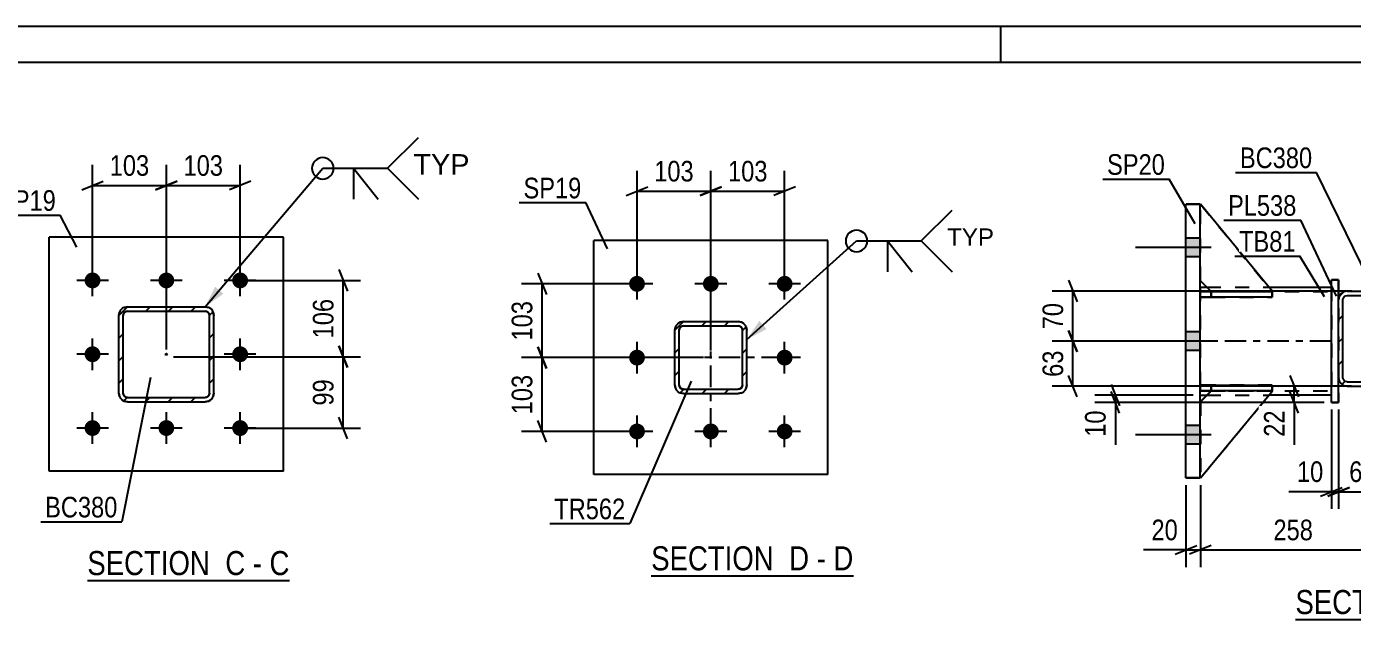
# Model space of a CAD drawing. Header units: millimetres. Extents: x 0 to 594, y 0 to 420.
# Drawn here: x 248.7 to 432.8, y 337.7 to 420 of the extents above; entities that cross this region are included whole.
import ezdxf

# ---------------------------------------------------------------- set-up
doc = ezdxf.new("R2010")
doc.units = ezdxf.units.MM
doc.linetypes.add('DXK_LINE_DOT2', pattern=[3.9198, 1.9599, -1.9599])
doc.linetypes.add('DXK_LINE_DOT3', pattern=[5.9187, 2.979, -0.9799, 0.9799, -0.9799])
doc.styles.add('Arial', font='ARIAL.TTF', dxfattribs={"height": 0.2})
doc.styles.add('Arial Narrow', font='ARIALN.TTF', dxfattribs={"height": 0.2})

# ---------------------------------------------------------------- blocks, each defined once
blk = doc.blocks.new('Unknown-570345816-1135')
at = {"color": 5, "linetype": 'Continuous'}
for p, q in [((594, 420), (0, 420)), ((384, 415), (384, 420)), ((589, 415), (5, 415))]:
    blk.add_line(p, q, dxfattribs=at)
blk = doc.blocks.new('Unknown-570345816-13 - 5513')
at = {"color": 6, "linetype": 'Continuous'}
blk.add_line((257.15, 343.07), (285.22, 343.07), dxfattribs=at)
at = {"color": 0, "linetype": 'Continuous'}
for points in [[(275.26, 343.82), (275.26, 347.32), (257.15, 347.32), (257.15, 343.82)], [(279.07, 343.82), (279.07, 347.32), (276.31, 347.32), (276.31, 343.82)], [(281.4, 343.82), (281.4, 347.32), (280.12, 347.32), (280.12, 343.82)], [(285.22, 343.82), (285.22, 347.32), (282.45, 347.32), (282.45, 343.82)]]:
    blk.add_wipeout(points, dxfattribs=at)
at = {"color": 7, "linetype": 'Continuous', "style": 'Arial Narrow'}
for s, p in [('SECTION ', (257.15, 343.82)), ('C', (276.31, 343.82)), ('C', (282.45, 343.82)), ('-', (280.12, 343.82))]:
    blk.add_text(s, height=3.34, dxfattribs=at).set_placement(p)
blk = doc.blocks.new('Unknown-570345816-14 - 3720')
at = {"color": 6, "linetype": 'Continuous'}
blk.add_line((335.45, 343.73), (363.52, 343.73), dxfattribs=at)
at = {"color": 0, "linetype": 'Continuous'}
for points in [[(353.56, 344.48), (353.56, 347.98), (335.45, 347.98), (335.45, 344.48)], [(357.38, 344.48), (357.38, 347.98), (354.61, 347.98), (354.61, 344.48)], [(359.7, 344.48), (359.7, 347.98), (358.43, 347.98), (358.43, 344.48)], [(363.52, 344.48), (363.52, 347.98), (360.75, 347.98), (360.75, 344.48)]]:
    blk.add_wipeout(points, dxfattribs=at)
at = {"color": 7, "linetype": 'Continuous', "style": 'Arial Narrow'}
for s, p in [('SECTION ', (335.45, 344.48)), ('D', (354.61, 344.48)), ('D', (360.75, 344.48)), ('-', (358.43, 344.48))]:
    blk.add_text(s, height=3.34, dxfattribs=at).set_placement(p)
blk = doc.blocks.new('Unknown-570345816-15 - 3407')
at = {"color": 6, "linetype": 'Continuous'}
blk.add_line((424.91, 337.66), (452.55, 337.66), dxfattribs=at)
at = {"color": 0, "linetype": 'Continuous'}
for points in [[(443.01, 338.41), (443.01, 341.91), (424.91, 341.91), (424.91, 338.41)], [(446.62, 338.41), (446.62, 341.91), (444.06, 341.91), (444.06, 338.41)], [(448.95, 338.41), (448.95, 341.91), (447.67, 341.91), (447.67, 338.41)], [(452.55, 338.41), (452.55, 341.91), (450, 341.91), (450, 338.41)]]:
    blk.add_wipeout(points, dxfattribs=at)
at = {"color": 7, "linetype": 'Continuous', "style": 'Arial Narrow'}
for s, p in [('SECTION ', (424.91, 338.41)), ('E', (444.06, 338.41)), ('E', (450, 338.41)), ('-', (447.67, 338.41))]:
    blk.add_text(s, height=3.34, dxfattribs=at).set_placement(p)
blk = doc.blocks.new('Bolt-570345816-5535 - 5513')
at = {"linetype": 'Continuous'}
for points in [[(257.87, 383.64, -1), (257.87, 385.84, -1)], [(268.12, 383.64, -1), (268.12, 385.84, -1)], [(278.37, 383.64, -1), (278.37, 385.84, -1)], [(257.87, 373.39, -1), (257.87, 375.59, -1)], [(278.37, 373.39, -1), (278.37, 375.59, -1)], [(257.87, 363.14, -1), (257.87, 365.34, -1)], [(268.12, 363.14, -1), (268.12, 365.34, -1)], [(278.37, 363.14, -1), (278.37, 365.34, -1)]]:
    blk.add_hatch(color=1, dxfattribs=at).paths.add_polyline_path(points)
at = {"color": 1, "linetype": 'Continuous'}
for p, q in [((257.87, 382.54), (257.87, 386.94)), ((268.12, 382.54), (268.12, 386.94)), ((278.37, 382.54), (278.37, 386.94)), ((260.07, 384.74), (255.67, 384.74)), ((270.32, 384.74), (265.92, 384.74)), ((280.57, 384.74), (276.17, 384.74)), ((257.87, 372.29), (257.87, 376.69)), ((278.37, 372.29), (278.37, 376.69)), ((260.07, 374.49), (255.67, 374.49)), ((280.57, 374.49), (276.17, 374.49)), ((257.87, 362.04), (257.87, 366.44)), ((268.12, 362.04), (268.12, 366.44)), ((278.37, 362.04), (278.37, 366.44)), ((260.07, 364.24), (255.67, 364.24)), ((270.32, 364.24), (265.92, 364.24)), ((280.57, 364.24), (276.17, 364.24))]:
    blk.add_line(p, q, dxfattribs=at)
blk = doc.blocks.new('Part-570345816-5531 - 5513')
at = {"color": 2, "linetype": 'Continuous'}
for p, q in [((284.37, 390.74), (251.87, 390.74)), ((251.87, 358.24), (251.87, 390.74)), ((284.37, 358.24), (284.37, 390.74)), ((284.37, 358.24), (251.87, 358.24))]:
    blk.add_line(p, q, dxfattribs=at)
blk = doc.blocks.new('Part-570345816-5568 - 5513')
at = {"linetype": 'Continuous'}
h = blk.add_hatch(dxfattribs=at)
h.set_pattern_fill('', scale=0.7, style=0, pattern_type=0)
h.set_pattern_definition([(45, (262.7247, 381.087), (-1.57154, 1.57154), [])])
h.paths.add_polyline_path([(273.52, 381.09), (262.72, 381.09), (262.27, 381), (261.88, 380.74), (261.62, 380.35), (261.52, 379.89), (261.52, 369.09), (261.62, 368.63), (261.88, 368.24), (262.27, 367.98), (262.72, 367.89), (273.52, 367.89), (273.98, 367.98), (274.37, 368.24), (274.63, 368.63), (274.72, 369.09), (274.72, 379.89), (274.63, 380.35), (274.37, 380.74), (273.98, 381)])
h.paths.add_polyline_path([(274.08, 380.12), (274.12, 379.89), (274.12, 369.09), (274.08, 368.86), (273.95, 368.66), (273.75, 368.53), (273.52, 368.49), (262.72, 368.49), (262.5, 368.53), (262.3, 368.66), (262.17, 368.86), (262.12, 369.09), (262.12, 379.89), (262.17, 380.12), (262.3, 380.31), (262.5, 380.44), (262.72, 380.49), (273.52, 380.49), (273.75, 380.44), (273.95, 380.31)])
blk.add_hatch(color=30, dxfattribs=at).paths.add_polyline_path([(268.12, 374.39, -1), (268.12, 374.59, -1)])
at = {"color": 7, "linetype": 'DXK_LINE_DOT2'}
for p, q in [((261.52, 379.89), (261.62, 380.35)), ((261.52, 369.09), (261.52, 379.89)), ((262.17, 380.12), (262.12, 379.89)), ((262.12, 369.09), (262.12, 379.89)), ((262.3, 380.31), (262.17, 380.12)), ((262.27, 381), (262.72, 381.09)), ((262.5, 380.44), (262.3, 380.31)), ((262.72, 380.49), (262.5, 380.44)), ((262.72, 381.09), (273.52, 381.09)), ((262.72, 380.49), (273.52, 380.49)), ((273.52, 381.09), (273.98, 381)), ((273.75, 380.44), (273.52, 380.49)), ((273.95, 380.31), (273.75, 380.44)), ((274.08, 380.12), (273.95, 380.31)), ((274.12, 379.89), (274.08, 380.12)), ((274.12, 369.09), (274.12, 379.89)), ((274.63, 380.35), (274.72, 379.89)), ((274.72, 369.09), (274.72, 379.89)), ((261.62, 368.63), (261.52, 369.09)), ((262.12, 369.09), (262.17, 368.86)), ((262.17, 368.86), (262.3, 368.66)), ((262.3, 368.66), (262.5, 368.53)), ((262.5, 368.53), (262.72, 368.49)), ((262.72, 368.49), (273.52, 368.49)), ((273.52, 368.49), (273.75, 368.53)), ((273.75, 368.53), (273.95, 368.66)), ((273.95, 368.66), (274.08, 368.86)), ((274.08, 368.86), (274.12, 369.09)), ((274.72, 369.09), (274.63, 368.63)), ((262.72, 367.89), (262.27, 367.98)), ((262.72, 367.89), (273.52, 367.89)), ((273.98, 367.98), (273.52, 367.89))]:
    blk.add_line(p, q, dxfattribs=at)
at = {"color": 2, "linetype": 'Continuous'}
for p, q in [((261.62, 380.35), (261.52, 379.89)), ((261.52, 369.09), (261.52, 379.89)), ((262.12, 379.89), (262.17, 380.12)), ((262.12, 369.09), (262.12, 379.89)), ((262.17, 380.12), (262.3, 380.31)), ((262.72, 381.09), (262.27, 381)), ((262.3, 380.31), (262.5, 380.44)), ((262.5, 380.44), (262.72, 380.49)), ((262.72, 381.09), (273.52, 381.09)), ((262.72, 380.49), (273.52, 380.49)), ((273.98, 381), (273.52, 381.09)), ((273.52, 380.49), (273.75, 380.44)), ((273.75, 380.44), (273.95, 380.31)), ((273.95, 380.31), (274.08, 380.12)), ((274.08, 380.12), (274.12, 379.89)), ((274.12, 369.09), (274.12, 379.89)), ((274.72, 379.89), (274.63, 380.35)), ((274.72, 369.09), (274.72, 379.89)), ((261.52, 369.09), (261.62, 368.63)), ((262.17, 368.86), (262.12, 369.09)), ((262.3, 368.66), (262.17, 368.86)), ((262.5, 368.53), (262.3, 368.66)), ((262.72, 368.49), (262.5, 368.53)), ((262.72, 368.49), (273.52, 368.49)), ((273.75, 368.53), (273.52, 368.49)), ((273.95, 368.66), (273.75, 368.53)), ((274.08, 368.86), (273.95, 368.66)), ((274.12, 369.09), (274.08, 368.86)), ((274.63, 368.63), (274.72, 369.09)), ((262.27, 367.98), (262.72, 367.89)), ((262.72, 367.89), (273.52, 367.89)), ((273.52, 367.89), (273.98, 367.98))]:
    blk.add_line(p, q, dxfattribs=at)
at = {"color": 7, "linetype": 'DXK_LINE_DOT3'}
blk.add_line((268.12, 374.49), (268.12, 374.49), dxfattribs=at)
at = {"color": 30, "linetype": 'DXK_LINE_DOT3'}
blk.add_line((268.12, 374.49), (268.12, 374.49), dxfattribs=at)
at = {"color": 30, "linetype": 'Continuous'}
blk.add_circle((268.12, 374.49), 0.1, dxfattribs=at)
at = {"color": 7, "linetype": 'DXK_LINE_DOT2'}
for centre, start, end in [((262.72, 379.89), 112.5, 157.5), ((273.52, 379.89), 22.5, 67.5), ((262.72, 369.09), 202.5, 247.5), ((273.52, 369.09), 292.5, 337.5)]:
    blk.add_arc(centre, 1.2, start, end, dxfattribs=at)
at = {"color": 2, "linetype": 'Continuous'}
for centre, start, end in [((262.72, 379.89), 112.5, 157.5), ((273.52, 379.89), 22.5, 67.5), ((262.72, 369.09), 202.5, 247.5), ((273.52, 369.09), 292.5, 337.5)]:
    blk.add_arc(centre, 1.2, start, end, dxfattribs=at)
blk = doc.blocks.new('Part-570345816-3762 - 3720')
at = {"linetype": 'Continuous'}
h = blk.add_hatch(dxfattribs=at)
h.set_pattern_fill('', scale=0.7, style=0, pattern_type=0)
h.set_pattern_definition([(45, (339.9343, 379.0197), (-1.57154, 1.57154), [])])
h.paths.add_polyline_path([(347.53, 379.02), (339.93, 379.02), (339.48, 378.93), (339.09, 378.67), (338.83, 378.28), (338.73, 377.82), (338.73, 370.22), (338.83, 369.76), (339.09, 369.37), (339.48, 369.11), (339.93, 369.02), (347.53, 369.02), (347.99, 369.11), (348.38, 369.37), (348.64, 369.76), (348.73, 370.22), (348.73, 377.82), (348.64, 378.28), (348.38, 378.67), (347.99, 378.93)])
h.paths.add_polyline_path([(348.09, 378.05), (348.13, 377.82), (348.13, 370.22), (348.09, 369.99), (347.96, 369.8), (347.76, 369.67), (347.53, 369.62), (339.93, 369.62), (339.7, 369.67), (339.51, 369.8), (339.38, 369.99), (339.33, 370.22), (339.33, 377.82), (339.38, 378.05), (339.51, 378.24), (339.7, 378.37), (339.93, 378.42), (347.53, 378.42), (347.76, 378.37), (347.96, 378.24)])
at = {"color": 7, "linetype": 'DXK_LINE_DOT3'}
for p, q in [((343.73, 364.02), (343.73, 384.02)), ((353.73, 374.02), (333.73, 374.02))]:
    blk.add_line(p, q, dxfattribs=at)
at = {"color": 7, "linetype": 'DXK_LINE_DOT2'}
for p, q in [((338.73, 377.82), (338.83, 378.28)), ((338.73, 370.22), (338.73, 377.82)), ((339.38, 378.05), (339.33, 377.82)), ((339.33, 370.22), (339.33, 377.82)), ((339.51, 378.24), (339.38, 378.05)), ((339.48, 378.93), (339.93, 379.02)), ((339.7, 378.37), (339.51, 378.24)), ((339.93, 378.42), (339.7, 378.37)), ((339.93, 379.02), (347.53, 379.02)), ((339.93, 378.42), (347.53, 378.42)), ((347.53, 379.02), (347.99, 378.93)), ((347.76, 378.37), (347.53, 378.42)), ((347.96, 378.24), (347.76, 378.37)), ((348.09, 378.05), (347.96, 378.24)), ((348.13, 377.82), (348.09, 378.05)), ((348.13, 370.22), (348.13, 377.82)), ((348.64, 378.28), (348.73, 377.82)), ((348.73, 370.22), (348.73, 377.82)), ((338.83, 369.76), (338.73, 370.22)), ((339.33, 370.22), (339.38, 369.99)), ((348.09, 369.99), (348.13, 370.22)), ((348.73, 370.22), (348.64, 369.76)), ((339.38, 369.99), (339.51, 369.8)), ((339.93, 369.02), (339.48, 369.11)), ((339.51, 369.8), (339.7, 369.67)), ((339.7, 369.67), (339.93, 369.62)), ((339.93, 369.62), (347.53, 369.62)), ((339.93, 369.02), (347.53, 369.02)), ((347.53, 369.62), (347.76, 369.67)), ((347.99, 369.11), (347.53, 369.02)), ((347.76, 369.67), (347.96, 369.8)), ((347.96, 369.8), (348.09, 369.99))]:
    blk.add_line(p, q, dxfattribs=at)
at = {"color": 2, "linetype": 'Continuous'}
for p, q in [((338.83, 378.28), (338.73, 377.82)), ((338.73, 370.22), (338.73, 377.82)), ((339.33, 377.82), (339.38, 378.05)), ((339.33, 370.22), (339.33, 377.82)), ((339.38, 378.05), (339.51, 378.24)), ((339.93, 379.02), (339.48, 378.93)), ((339.51, 378.24), (339.7, 378.37)), ((339.7, 378.37), (339.93, 378.42)), ((339.93, 379.02), (347.53, 379.02)), ((339.93, 378.42), (347.53, 378.42)), ((347.99, 378.93), (347.53, 379.02)), ((347.53, 378.42), (347.76, 378.37)), ((347.76, 378.37), (347.96, 378.24)), ((347.96, 378.24), (348.09, 378.05)), ((348.09, 378.05), (348.13, 377.82)), ((348.13, 370.22), (348.13, 377.82)), ((348.73, 377.82), (348.64, 378.28)), ((348.73, 370.22), (348.73, 377.82)), ((338.73, 370.22), (338.83, 369.76)), ((339.38, 369.99), (339.33, 370.22)), ((348.13, 370.22), (348.09, 369.99)), ((348.64, 369.76), (348.73, 370.22)), ((339.51, 369.8), (339.38, 369.99)), ((339.48, 369.11), (339.93, 369.02)), ((339.7, 369.67), (339.51, 369.8)), ((339.93, 369.62), (339.7, 369.67)), ((339.93, 369.62), (347.53, 369.62)), ((339.93, 369.02), (347.53, 369.02)), ((347.76, 369.67), (347.53, 369.62)), ((347.53, 369.02), (347.99, 369.11)), ((347.96, 369.8), (347.76, 369.67)), ((348.09, 369.99), (347.96, 369.8))]:
    blk.add_line(p, q, dxfattribs=at)
at = {"color": 7, "linetype": 'DXK_LINE_DOT2'}
for centre, start, end in [((339.93, 377.82), 112.5, 157.5), ((347.53, 377.82), 22.5, 67.5), ((339.93, 370.22), 202.5, 247.5), ((347.53, 370.22), 292.5, 337.5)]:
    blk.add_arc(centre, 1.2, start, end, dxfattribs=at)
at = {"color": 2, "linetype": 'Continuous'}
for centre, start, end in [((339.93, 377.82), 112.5, 157.5), ((347.53, 377.82), 22.5, 67.5), ((339.93, 370.22), 202.5, 247.5), ((347.53, 370.22), 292.5, 337.5)]:
    blk.add_arc(centre, 1.2, start, end, dxfattribs=at)
blk = doc.blocks.new('Bolt-570345816-3738 - 3720')
at = {"linetype": 'Continuous'}
for points in [[(333.48, 383.17, -1), (333.48, 385.37, -1)], [(343.73, 383.17, -1), (343.73, 385.37, -1)], [(353.98, 383.17, -1), (353.98, 385.37, -1)], [(333.48, 372.92, -1), (333.48, 375.12, -1)], [(353.98, 372.92, -1), (353.98, 375.12, -1)], [(333.48, 362.67, -1), (333.48, 364.87, -1)], [(343.73, 362.67, -1), (343.73, 364.87, -1)], [(353.98, 362.67, -1), (353.98, 364.87, -1)]]:
    blk.add_hatch(color=1, dxfattribs=at).paths.add_polyline_path(points)
at = {"color": 1, "linetype": 'Continuous'}
for p, q in [((333.48, 382.07), (333.48, 386.47)), ((343.73, 382.07), (343.73, 386.47)), ((353.98, 382.07), (353.98, 386.47)), ((335.68, 384.27), (331.28, 384.27)), ((345.93, 384.27), (341.53, 384.27)), ((356.18, 384.27), (351.78, 384.27)), ((333.48, 371.82), (333.48, 376.22)), ((353.98, 371.82), (353.98, 376.22)), ((335.68, 374.02), (331.28, 374.02)), ((356.18, 374.02), (351.78, 374.02)), ((333.48, 361.57), (333.48, 365.97)), ((343.73, 361.57), (343.73, 365.97)), ((353.98, 361.57), (353.98, 365.97)), ((335.68, 363.77), (331.28, 363.77)), ((345.93, 363.77), (341.53, 363.77)), ((356.18, 363.77), (351.78, 363.77))]:
    blk.add_line(p, q, dxfattribs=at)
blk = doc.blocks.new('Part-570345816-3726 - 3720')
at = {"color": 2, "linetype": 'Continuous'}
for p, q in [((359.98, 390.27), (327.48, 390.27)), ((327.48, 357.77), (327.48, 390.27)), ((359.98, 357.77), (359.98, 390.27)), ((359.98, 357.77), (327.48, 357.77))]:
    blk.add_line(p, q, dxfattribs=at)
blk = doc.blocks.new('Part-570345816-3460 - 3407')
at = {"color": 2, "linetype": 'Continuous'}
for p, q in [((409.7, 395.31), (409.7, 395.31)), ((409.7, 395.31), (411.7, 395.31)), ((409.7, 357.31), (409.7, 395.31)), ((411.7, 395.31), (411.7, 395.31)), ((411.7, 357.31), (411.7, 395.31)), ((411.7, 357.31), (409.7, 357.31))]:
    blk.add_line(p, q, dxfattribs=at)
at = {"color": 7, "linetype": 'DXK_LINE_DOT2'}
for p, q in [((411.7, 395.31), (409.7, 395.31)), ((409.7, 357.31), (409.7, 357.31)), ((409.7, 357.31), (411.7, 357.31)), ((411.7, 357.31), (411.7, 357.31))]:
    blk.add_line(p, q, dxfattribs=at)
blk = doc.blocks.new('Part-570345816-3473 - 3407')
at = {"color": 7, "linetype": 'DXK_LINE_DOT2'}
for p, q in [((411.71, 384.7), (411.71, 395.31)), ((411.71, 395.31), (421.71, 383.2)), ((411.71, 395.31), (421.71, 383.2)), ((413.21, 383.2), (411.71, 384.7)), ((413.21, 383.2), (411.71, 384.7)), ((421.71, 383.2), (413.21, 383.2)), ((413.21, 383.2), (413.21, 383.2)), ((413.21, 383.2), (421.71, 383.2)), ((421.71, 383.2), (421.71, 383.2))]:
    blk.add_line(p, q, dxfattribs=at)
blk = doc.blocks.new('Part-570345816-3438 - 3407')
at = {"color": 2, "linetype": 'Continuous'}
for p, q in [((429.91, 384.81), (429.91, 384.81)), ((430.91, 384.81), (429.91, 384.81)), ((429.91, 367.81), (429.91, 384.81)), ((430.91, 384.81), (430.91, 384.81)), ((430.91, 382.06), (430.91, 384.81)), ((430.91, 367.81), (430.91, 371.26)), ((429.91, 367.81), (429.91, 367.81)), ((429.91, 367.81), (430.91, 367.81)), ((430.91, 367.81), (430.91, 367.81))]:
    blk.add_line(p, q, dxfattribs=at)
at = {"color": 7, "linetype": 'DXK_LINE_DOT2'}
for p, q in [((429.91, 384.81), (430.91, 384.81)), ((429.91, 367.81), (429.91, 384.81)), ((430.91, 384.81), (430.91, 367.81)), ((430.91, 371.26), (430.91, 382.06)), ((430.91, 367.81), (429.91, 367.81))]:
    blk.add_line(p, q, dxfattribs=at)
blk = doc.blocks.new('Part-570345816-3486 - 3407')
at = {"color": 2, "linetype": 'Continuous'}
for p, q in [((411.7, 383.81), (412.6, 383.81)), ((421.2, 383.81), (429.91, 383.81)), ((411.7, 368.81), (412.61, 368.81)), ((429.91, 368.81), (421.22, 368.81))]:
    blk.add_line(p, q, dxfattribs=at)
at = {"color": 7, "linetype": 'DXK_LINE_DOT2'}
for p, q in [((411.7, 383.81), (411.7, 368.81)), ((411.7, 383.21), (429.91, 383.21)), ((412.6, 383.81), (421.2, 383.81)), ((429.91, 383.81), (429.91, 383.81)), ((429.91, 383.81), (429.91, 368.81)), ((429.91, 368.81), (429.91, 383.81)), ((429.91, 383.81), (429.91, 383.81)), ((429.91, 383.21), (429.91, 383.21)), ((411.7, 369.41), (429.91, 369.41)), ((412.61, 368.81), (421.22, 368.81)), ((429.91, 369.41), (429.91, 369.41)), ((429.91, 368.81), (429.91, 368.81)), ((429.91, 368.81), (429.91, 368.81))]:
    blk.add_line(p, q, dxfattribs=at)
at = {"color": 7, "linetype": 'DXK_LINE_DOT3'}
blk.add_line((429.91, 376.31), (411.7, 376.31), dxfattribs=at)
blk = doc.blocks.new('Bolt-570345816-3424 - 3407')
at = {"linetype": 'Continuous'}
for points in [[(411.7, 388.01), (411.7, 390.61), (409.7, 390.61), (409.7, 388.01)], [(411.7, 388.01), (411.7, 390.61), (409.7, 390.61), (409.7, 388.01)], [(411.7, 388.01), (411.7, 390.61), (409.7, 390.61), (409.7, 388.01)], [(411.7, 375.01), (411.7, 377.61), (409.7, 377.61), (409.7, 375.01)], [(411.7, 375.01), (411.7, 377.61), (409.7, 377.61), (409.7, 375.01)], [(411.7, 362.01), (411.7, 364.61), (409.7, 364.61), (409.7, 362.01)], [(411.7, 362.01), (411.7, 364.61), (409.7, 364.61), (409.7, 362.01)], [(411.7, 362.01), (411.7, 364.61), (409.7, 364.61), (409.7, 362.01)]]:
    blk.add_hatch(color=1, dxfattribs=at).paths.add_polyline_path(points)
at = {"color": 1, "linetype": 'Continuous'}
for p, q in [((411.7, 390.61), (409.7, 390.61)), ((411.7, 390.61), (409.7, 390.61)), ((411.7, 390.61), (409.7, 390.61)), ((413.2, 389.31), (402.7, 389.31)), ((413.2, 389.31), (402.7, 389.31)), ((413.2, 389.31), (402.7, 389.31)), ((411.7, 388.01), (409.7, 388.01)), ((411.7, 388.01), (409.7, 388.01)), ((411.7, 388.01), (409.7, 388.01)), ((411.7, 377.61), (409.7, 377.61)), ((411.7, 377.61), (409.7, 377.61)), ((413.2, 376.31), (402.7, 376.31)), ((413.2, 376.31), (402.7, 376.31)), ((411.7, 375.01), (409.7, 375.01)), ((411.7, 375.01), (409.7, 375.01)), ((411.7, 364.61), (409.7, 364.61)), ((411.7, 364.61), (409.7, 364.61)), ((411.7, 364.61), (409.7, 364.61)), ((413.2, 363.31), (402.7, 363.31)), ((413.2, 363.31), (402.7, 363.31)), ((413.2, 363.31), (402.7, 363.31)), ((411.7, 362.01), (409.7, 362.01)), ((411.7, 362.01), (409.7, 362.01)), ((411.7, 362.01), (409.7, 362.01))]:
    blk.add_line(p, q, dxfattribs=at)
blk = doc.blocks.new('Part-570345816-3469 - 3407')
at = {"color": 7, "linetype": 'DXK_LINE_DOT2'}
for p, q in [((411.7, 383.21), (413.2, 383.21)), ((421.05, 383.21), (411.7, 383.21)), ((411.7, 383.21), (411.7, 383.21)), ((411.7, 383.21), (411.7, 382.41)), ((413.2, 383.21), (421.7, 383.21)), ((413.2, 383.21), (413.2, 382.41)), ((421.7, 383.21), (421.7, 382.41)), ((413.2, 382.41), (411.7, 382.41)), ((421.7, 382.41), (411.7, 382.41)), ((421.7, 382.41), (413.2, 382.41))]:
    blk.add_line(p, q, dxfattribs=at)
blk = doc.blocks.new('Part-570345816-3470 - 3407')
at = {"color": 7, "linetype": 'DXK_LINE_DOT2'}
for p, q in [((411.7, 370.21), (413.2, 370.21)), ((421.7, 370.21), (411.7, 370.21)), ((411.7, 370.21), (411.7, 370.21)), ((411.7, 370.21), (411.7, 369.41)), ((413.2, 370.21), (421.7, 370.21)), ((413.2, 370.21), (413.2, 369.41)), ((421.7, 370.21), (421.7, 369.41)), ((413.2, 369.41), (411.7, 369.41)), ((421.7, 369.41), (411.7, 369.41)), ((421.7, 369.41), (413.2, 369.41))]:
    blk.add_line(p, q, dxfattribs=at)
blk = doc.blocks.new('Part-570345816-3471 - 3407')
at = {"color": 2, "linetype": 'Continuous'}
for p, q in [((411.71, 383.21), (411.7, 383.21)), ((411.71, 382.41), (411.71, 383.21)), ((411.71, 383.21), (420.88, 383.21)), ((421.7, 382.41), (421.7, 383.21)), ((421.7, 383.21), (421.7, 383.21)), ((411.71, 382.41), (411.7, 382.41)), ((421.7, 382.41), (411.71, 382.41))]:
    blk.add_line(p, q, dxfattribs=at)
at = {"color": 7, "linetype": 'DXK_LINE_DOT2'}
for p, q in [((411.7, 382.41), (411.7, 383.21)), ((413.2, 383.21), (411.7, 383.21)), ((413.2, 382.41), (413.2, 383.21)), ((413.2, 383.21), (421.7, 383.21)), ((420.88, 383.21), (421.7, 383.21)), ((411.7, 382.41), (413.2, 382.41)), ((413.2, 382.41), (421.7, 382.41))]:
    blk.add_line(p, q, dxfattribs=at)
blk = doc.blocks.new('Part-570345816-3472 - 3407')
at = {"color": 2, "linetype": 'Continuous'}
for p, q in [((411.71, 370.21), (411.7, 370.21)), ((411.71, 369.41), (411.71, 370.21)), ((411.71, 370.21), (421.7, 370.21)), ((421.7, 369.41), (421.7, 370.21)), ((411.71, 369.41), (411.7, 369.41)), ((421.7, 369.41), (411.71, 369.41))]:
    blk.add_line(p, q, dxfattribs=at)
at = {"color": 7, "linetype": 'DXK_LINE_DOT2'}
for p, q in [((411.7, 369.41), (411.7, 370.21)), ((413.2, 370.21), (411.7, 370.21)), ((413.2, 369.41), (413.2, 370.21)), ((421.7, 370.21), (413.2, 370.21)), ((411.7, 369.41), (413.2, 369.41)), ((413.2, 369.41), (421.7, 369.41))]:
    blk.add_line(p, q, dxfattribs=at)
blk = doc.blocks.new('Part-570345816-3474 - 3407')
at = {"color": 2, "linetype": 'Continuous'}
for p, q in [((411.71, 395.31), (411.71, 395.31)), ((421.71, 383.2), (411.71, 395.31)), ((413.2, 383.21), (411.71, 384.7)), ((420.88, 383.2), (421.71, 383.2)), ((421.71, 383.2), (421.71, 383.2))]:
    blk.add_line(p, q, dxfattribs=at)
at = {"color": 7, "linetype": 'DXK_LINE_DOT2'}
for p, q in [((411.71, 395.31), (421.71, 383.2)), ((411.71, 384.7), (411.71, 395.31)), ((411.71, 395.31), (411.71, 395.31)), ((413.21, 383.2), (411.71, 384.7)), ((413.21, 383.2), (413.2, 383.21)), ((421.71, 383.2), (413.21, 383.2)), ((413.21, 383.2), (413.21, 383.2)), ((413.21, 383.2), (420.88, 383.2))]:
    blk.add_line(p, q, dxfattribs=at)
blk = doc.blocks.new('Part-570345816-3475 - 3407')
at = {"color": 7, "linetype": 'DXK_LINE_DOT2'}
for p, q in [((413.21, 369.4), (411.71, 367.9)), ((411.71, 357.31), (421.71, 369.4)), ((411.71, 367.9), (413.21, 369.4)), ((411.71, 357.31), (421.71, 369.4)), ((421.71, 369.4), (413.21, 369.4)), ((413.21, 369.4), (413.21, 369.4)), ((413.21, 369.4), (421.71, 369.4)), ((421.71, 369.4), (421.71, 369.4)), ((411.71, 367.9), (411.71, 357.31))]:
    blk.add_line(p, q, dxfattribs=at)
blk = doc.blocks.new('Part-570345816-3476 - 3407')
at = {"color": 2, "linetype": 'Continuous'}
for p, q in [((413.21, 369.4), (411.71, 367.9)), ((411.71, 357.31), (421.71, 369.4)), ((421.71, 369.4), (413.21, 369.4)), ((413.21, 369.4), (413.21, 369.4)), ((421.71, 369.4), (421.71, 369.4))]:
    blk.add_line(p, q, dxfattribs=at)
at = {"color": 7, "linetype": 'DXK_LINE_DOT2'}
for p, q in [((411.71, 367.9), (413.21, 369.4)), ((411.71, 357.31), (421.71, 369.4)), ((413.21, 369.4), (421.71, 369.4)), ((411.71, 367.9), (411.71, 357.31))]:
    blk.add_line(p, q, dxfattribs=at)
blk = doc.blocks.new('Part-570345816-3499 - 3407')
at = {"linetype": 'Continuous'}
h = blk.add_hatch(dxfattribs=at)
h.set_pattern_fill('', scale=0.7, style=0, pattern_type=0)
h.set_pattern_definition([(45, (431.6458, 383.1662), (-1.57154, 1.57154), [])])
h.paths.add_polyline_path([(432.11, 383.26), (431.65, 383.17), (431.26, 382.91), (431, 382.52), (430.91, 382.06), (430.91, 371.26), (431, 370.8), (431.26, 370.41), (431.65, 370.15), (432.11, 370.06), (442.91, 370.06), (443.36, 370.15), (443.75, 370.41), (444.01, 370.8), (444.11, 371.26), (444.11, 382.06), (444.01, 382.52), (443.75, 382.91), (443.36, 383.17), (442.91, 383.26)])
h.paths.add_polyline_path([(442.91, 382.66), (443.13, 382.61), (443.33, 382.48), (443.46, 382.29), (443.51, 382.06), (443.51, 371.26), (443.46, 371.03), (443.33, 370.83), (443.13, 370.7), (442.91, 370.66), (432.11, 370.66), (431.88, 370.7), (431.68, 370.83), (431.55, 371.03), (431.51, 371.26), (431.51, 382.06), (431.55, 382.29), (431.68, 382.48), (431.88, 382.61), (432.11, 382.66)])
blk.add_hatch(color=246, dxfattribs=at).paths.add_polyline_path([(437.51, 376.56, -1), (437.51, 376.76, -1)])
at = {"color": 2, "linetype": 'Continuous'}
for p, q in [((432.11, 383.26), (431.65, 383.17)), ((432.11, 383.26), (432.11, 383.26)), ((432.11, 383.26), (442.91, 383.26)), ((442.91, 383.26), (442.91, 383.26)), ((443.36, 383.17), (442.91, 383.26)), ((431, 382.52), (430.91, 382.06)), ((430.91, 382.06), (430.91, 382.06)), ((430.91, 371.26), (430.91, 382.06)), ((431.51, 382.06), (431.55, 382.29)), ((431.51, 382.06), (431.51, 382.06)), ((431.51, 371.26), (431.51, 382.06)), ((431.55, 382.29), (431.68, 382.48)), ((431.68, 382.48), (431.88, 382.61)), ((431.88, 382.61), (432.11, 382.66)), ((432.11, 382.66), (432.11, 382.66)), ((432.11, 382.66), (442.91, 382.66)), ((442.91, 382.66), (442.91, 382.66)), ((442.91, 382.66), (443.13, 382.61)), ((443.13, 382.61), (443.33, 382.48)), ((443.33, 382.48), (443.46, 382.29)), ((443.46, 382.29), (443.51, 382.06)), ((443.51, 382.06), (443.51, 382.06)), ((443.51, 371.26), (443.51, 382.06)), ((444.11, 382.06), (444.01, 382.52)), ((444.11, 382.06), (444.11, 382.06)), ((444.11, 371.26), (444.11, 382.06)), ((430.91, 371.26), (430.91, 371.26)), ((430.91, 371.26), (431, 370.8)), ((431.51, 371.26), (431.51, 371.26)), ((431.55, 371.03), (431.51, 371.26)), ((431.68, 370.83), (431.55, 371.03)), ((431.65, 370.15), (432.11, 370.06)), ((431.88, 370.7), (431.68, 370.83)), ((432.11, 370.66), (431.88, 370.7)), ((432.11, 370.66), (432.11, 370.66)), ((432.11, 370.66), (442.91, 370.66)), ((443.13, 370.7), (442.91, 370.66)), ((442.91, 370.66), (442.91, 370.66)), ((442.91, 370.06), (443.36, 370.15)), ((443.33, 370.83), (443.13, 370.7)), ((443.46, 371.03), (443.33, 370.83)), ((443.51, 371.26), (443.46, 371.03)), ((443.51, 371.26), (443.51, 371.26)), ((444.01, 370.8), (444.11, 371.26)), ((444.11, 371.26), (444.11, 371.26)), ((432.11, 370.06), (432.11, 370.06)), ((432.11, 370.06), (442.91, 370.06)), ((442.91, 370.06), (442.91, 370.06))]:
    blk.add_line(p, q, dxfattribs=at)
at = {"color": 7, "linetype": 'DXK_LINE_DOT3'}
blk.add_line((437.51, 376.66), (437.51, 376.66), dxfattribs=at)
at = {"color": 246, "linetype": 'DXK_LINE_DOT2'}
blk.add_line((437.51, 376.66), (437.51, 376.66), dxfattribs=at)
at = {"color": 246, "linetype": 'Continuous'}
blk.add_circle((437.51, 376.66), 0.1, dxfattribs=at)
at = {"color": 2, "linetype": 'Continuous'}
for centre, start, end in [((432.11, 382.06), 112.5, 157.5), ((442.91, 382.06), 22.5, 67.5), ((432.11, 371.26), 202.5, 247.5), ((442.91, 371.26), 292.5, 337.5)]:
    blk.add_arc(centre, 1.2, start, end, dxfattribs=at)
blk = doc.blocks.new('StraightDimension-570345816-5599 - 5513')
at = {"color": 7, "linetype": 'Continuous'}
for p, q in [((292.08, 375.64), (293.28, 372.64)), ((269.12, 374.14), (295.08, 374.14)), ((292.68, 364.24), (292.68, 374.14)), ((293.28, 362.74), (292.08, 365.74)), ((279.37, 364.24), (295.08, 364.24))]:
    blk.add_line(p, q, dxfattribs=at)
at = {"color": 0}
blk.add_wipeout([(291.93, 371.62), (287.73, 371.62), (287.73, 366.76), (291.93, 366.76)], dxfattribs=at)
at = {"color": 3, "style": 'Arial Narrow'}
blk.add_text('99', height=2.863, rotation=90.0002, dxfattribs=at).set_placement((291.33, 367.36))
blk = doc.blocks.new('StraightDimension-570345816-5589 - 5513')
at = {"color": 7, "linetype": 'Continuous'}
for p, q in [((292.08, 386.24), (293.28, 383.24)), ((279.37, 384.74), (295.08, 384.74)), ((292.68, 374.14), (292.68, 384.74)), ((293.28, 372.64), (292.08, 375.64)), ((269.12, 374.14), (295.08, 374.14))]:
    blk.add_line(p, q, dxfattribs=at)
at = {"color": 0}
blk.add_wipeout([(291.93, 382.78), (287.73, 382.78), (287.73, 376.1), (291.93, 376.1)], dxfattribs=at)
at = {"color": 3, "style": 'Arial Narrow'}
blk.add_text('106', height=2.863, rotation=90.0002, dxfattribs=at).set_placement((291.33, 376.7))
blk = doc.blocks.new('StraightDimension-570345816-5610 - 5513')
at = {"color": 7, "linetype": 'Continuous'}
for p, q in [((257.87, 385.74), (257.87, 400.77)), ((268.12, 375.14), (268.12, 400.77)), ((256.37, 397.32), (259.37, 398.52)), ((257.87, 397.92), (268.12, 397.92)), ((269.62, 398.52), (266.62, 397.32))]:
    blk.add_line(p, q, dxfattribs=at)
at = {"color": 0}
blk.add_wipeout([(266.34, 398.67), (266.34, 402.87), (259.66, 402.87), (259.66, 398.67)], dxfattribs=at)
at = {"color": 3, "style": 'Arial Narrow'}
blk.add_text('103', height=2.863, dxfattribs=at).set_placement((260.26, 399.27))
blk = doc.blocks.new('StraightDimension-570345816-5620 - 5513')
at = {"color": 7, "linetype": 'Continuous'}
for p, q in [((268.12, 375.14), (268.12, 400.77)), ((278.37, 385.74), (278.37, 400.77)), ((266.62, 397.32), (269.62, 398.52)), ((268.12, 397.92), (278.37, 397.92)), ((279.87, 398.52), (276.87, 397.32))]:
    blk.add_line(p, q, dxfattribs=at)
at = {"color": 0}
blk.add_wipeout([(276.59, 398.67), (276.59, 402.87), (269.91, 402.87), (269.91, 398.67)], dxfattribs=at)
at = {"color": 3, "style": 'Arial Narrow'}
blk.add_text('103', height=2.863, dxfattribs=at).set_placement((270.51, 399.27))
blk = doc.blocks.new('StraightDimension-570345816-3802 - 3720')
at = {"color": 7, "linetype": 'Continuous'}
for p, q in [((343.73, 375.02), (343.73, 399.98)), ((353.98, 385.27), (353.98, 399.98)), ((342.23, 396.53), (345.23, 397.73)), ((355.48, 397.73), (352.48, 396.53)), ((343.73, 397.13), (353.98, 397.13))]:
    blk.add_line(p, q, dxfattribs=at)
at = {"color": 0}
blk.add_wipeout([(352.2, 397.88), (352.2, 402.08), (345.52, 402.08), (345.52, 397.88)], dxfattribs=at)
at = {"color": 3, "style": 'Arial Narrow'}
blk.add_text('103', height=2.863, dxfattribs=at).set_placement((346.12, 398.48))
blk = doc.blocks.new('StraightDimension-570345816-3796 - 3720')
at = {"color": 7, "linetype": 'Continuous'}
for p, q in [((333.48, 385.27), (333.48, 399.98)), ((343.73, 375.02), (343.73, 399.98)), ((331.98, 396.53), (334.98, 397.73)), ((345.23, 397.73), (342.23, 396.53)), ((333.48, 397.13), (343.73, 397.13))]:
    blk.add_line(p, q, dxfattribs=at)
at = {"color": 0}
blk.add_wipeout([(341.95, 397.88), (341.95, 402.08), (335.27, 402.08), (335.27, 397.88)], dxfattribs=at)
at = {"color": 3, "style": 'Arial Narrow'}
blk.add_text('103', height=2.863, dxfattribs=at).set_placement((335.87, 398.48))
blk = doc.blocks.new('StraightDimension-570345816-3809 - 3720')
at = {"color": 7, "linetype": 'Continuous'}
for p, q in [((342.73, 374.02), (317.44, 374.02)), ((319.69, 375.52), (320.89, 372.52)), ((320.29, 363.77), (320.29, 374.02)), ((320.89, 362.27), (319.69, 365.27)), ((332.48, 363.77), (317.44, 363.77))]:
    blk.add_line(p, q, dxfattribs=at)
at = {"color": 0}
blk.add_wipeout([(319.54, 372.24), (315.34, 372.24), (315.34, 365.55), (319.54, 365.55)], dxfattribs=at)
at = {"color": 3, "style": 'Arial Narrow'}
blk.add_text('103', height=2.863, rotation=90.0002, dxfattribs=at).set_placement((318.94, 366.15))
blk = doc.blocks.new('StraightDimension-570345816-3815 - 3720')
at = {"color": 7, "linetype": 'Continuous'}
for p, q in [((319.69, 385.77), (320.89, 382.77)), ((332.48, 384.27), (317.44, 384.27)), ((320.29, 374.02), (320.29, 384.27)), ((342.73, 374.02), (317.44, 374.02)), ((320.89, 372.52), (319.69, 375.52))]:
    blk.add_line(p, q, dxfattribs=at)
at = {"color": 0}
blk.add_wipeout([(319.54, 382.49), (315.34, 382.49), (315.34, 375.8), (319.54, 375.8)], dxfattribs=at)
at = {"color": 3, "style": 'Arial Narrow'}
blk.add_text('103', height=2.863, rotation=90.0002, dxfattribs=at).set_placement((318.94, 376.4))
blk = doc.blocks.new('StraightDimension-570345816-3683 - 3407')
at = {"color": 7, "linetype": 'Continuous'}
for p, q in [((437.51, 375.66), (437.51, 353)), ((430.91, 366.81), (430.91, 353)), ((429.41, 354.8), (432.41, 356)), ((430.91, 355.4), (437.51, 355.4)), ((439.01, 356), (436.01, 354.8))]:
    blk.add_line(p, q, dxfattribs=at)
at = {"color": 0}
blk.add_wipeout([(436.63, 356.15), (436.63, 360.35), (431.78, 360.35), (431.78, 356.15)], dxfattribs=at)
at = {"color": 3, "style": 'Arial Narrow'}
blk.add_text('66', height=2.863, dxfattribs=at).set_placement((432.38, 356.75))
blk = doc.blocks.new('StraightDimension-570345816-3642 - 3407')
at = {"color": 7, "linetype": 'Continuous'}
for p, q in [((437.51, 375.66), (437.51, 344.91)), ((411.71, 356.31), (411.71, 344.91)), ((413.21, 347.91), (410.21, 346.71)), ((411.71, 347.31), (437.51, 347.31)), ((436.01, 346.71), (439.01, 347.91))]:
    blk.add_line(p, q, dxfattribs=at)
at = {"color": 0}
blk.add_wipeout([(427.95, 348.06), (427.95, 352.26), (421.26, 352.26), (421.26, 348.06)], dxfattribs=at)
at = {"color": 3, "style": 'Arial Narrow'}
blk.add_text('258', height=2.863, dxfattribs=at).set_placement((421.86, 348.66))
blk = doc.blocks.new('StraightDimension-570345816-3673 - 3407')
at = {"color": 7, "linetype": 'Continuous'}
for p, q in [((429.91, 366.81), (429.91, 353)), ((430.91, 366.81), (430.91, 353)), ((428.41, 354.8), (431.41, 356)), ((432.41, 356), (429.41, 354.8)), ((429.91, 355.4), (430.91, 355.4))]:
    blk.add_line(p, q, dxfattribs=at)
at = {"color": 0}
blk.add_wipeout([(429.38, 356.15), (429.38, 360.35), (424.52, 360.35), (424.52, 356.15)], dxfattribs=at)
at = {"color": 7, "linetype": 'Continuous'}
blk.add_line((429.91, 355.4), (424, 355.4), dxfattribs=at)
blk.add_line((429.91, 355.4), (424, 355.4), dxfattribs=at)
at = {"color": 3, "style": 'Arial Narrow'}
blk.add_text('10', height=2.863, dxfattribs=at).set_placement((425.12, 356.75))
blk = doc.blocks.new('StraightDimension-570345816-3540 - 3407')
at = {"color": 7, "linetype": 'Continuous'}
for p, q in [((432.73, 383.26), (391.15, 383.26)), ((393.4, 384.76), (394.6, 381.76)), ((394, 376.31), (394, 383.26)), ((394.6, 374.81), (393.4, 377.81)), ((404.2, 376.31), (391.15, 376.31))]:
    blk.add_line(p, q, dxfattribs=at)
at = {"color": 0}
blk.add_wipeout([(393.25, 382.21), (389.05, 382.21), (389.05, 377.35), (393.25, 377.35)], dxfattribs=at)
at = {"color": 3, "style": 'Arial Narrow'}
blk.add_text('70', height=2.863, rotation=90.0002, dxfattribs=at).set_placement((392.65, 377.95))
blk = doc.blocks.new('StraightDimension-570345816-3656 - 3407')
at = {"color": 7, "linetype": 'Continuous'}
for p, q in [((409.7, 356.31), (409.7, 344.91)), ((411.71, 356.31), (411.71, 344.91)), ((408.2, 346.71), (411.2, 347.91)), ((409.7, 347.31), (411.71, 347.31)), ((413.21, 347.91), (410.21, 346.71))]:
    blk.add_line(p, q, dxfattribs=at)
at = {"color": 0}
blk.add_wipeout([(409.18, 348.06), (409.18, 352.26), (404.32, 352.26), (404.32, 348.06)], dxfattribs=at)
at = {"color": 7, "linetype": 'Continuous'}
blk.add_line((409.7, 347.31), (403.8, 347.31), dxfattribs=at)
blk.add_line((409.7, 347.31), (403.8, 347.31), dxfattribs=at)
at = {"color": 3, "style": 'Arial Narrow'}
blk.add_text('20', height=2.863, dxfattribs=at).set_placement((404.92, 348.66))
blk = doc.blocks.new('StraightDimension-570345816-3558 - 3407')
at = {"color": 7, "linetype": 'Continuous'}
for p, q in [((393.4, 377.81), (394.6, 374.81)), ((404.2, 376.31), (391.15, 376.31)), ((394, 370.06), (394, 376.31)), ((394.6, 368.56), (393.4, 371.56)), ((432.7, 370.06), (391.15, 370.06))]:
    blk.add_line(p, q, dxfattribs=at)
at = {"color": 0}
blk.add_wipeout([(393.25, 375.61), (389.05, 375.61), (389.05, 370.75), (393.25, 370.75)], dxfattribs=at)
at = {"color": 3, "style": 'Arial Narrow'}
blk.add_text('63', height=2.863, rotation=90.0002, dxfattribs=at).set_placement((392.65, 371.35))
blk = doc.blocks.new('StraightDimension-570345816-3576 - 3407')
at = {"color": 7, "linetype": 'Continuous'}
for p, q in [((424.15, 371.56), (425.35, 368.56)), ((432.7, 370.06), (421.9, 370.06)), ((425.35, 366.31), (424.15, 369.31)), ((424.75, 367.81), (424.75, 370.06)), ((428.91, 367.81), (421.9, 367.81))]:
    blk.add_line(p, q, dxfattribs=at)
at = {"color": 0}
blk.add_wipeout([(424, 367.28), (419.8, 367.28), (419.8, 362.43), (424, 362.43)], dxfattribs=at)
at = {"color": 7, "linetype": 'Continuous'}
blk.add_line((424.75, 367.81), (424.75, 361.9), dxfattribs=at)
blk.add_line((424.75, 367.81), (424.75, 361.9), dxfattribs=at)
at = {"color": 3, "style": 'Arial Narrow'}
blk.add_text('22', height=2.863, rotation=90.0002, dxfattribs=at).set_placement((423.4, 363.03))
blk = doc.blocks.new('StraightDimension-570345816-3598 - 3407')
at = {"color": 7, "linetype": 'Continuous'}
for p, q in [((399.3, 370.31), (400.5, 367.31)), ((410.7, 368.81), (397.05, 368.81)), ((400.5, 366.31), (399.3, 369.31)), ((399.9, 367.81), (399.9, 368.81)), ((428.91, 367.81), (397.05, 367.81))]:
    blk.add_line(p, q, dxfattribs=at)
at = {"color": 0}
blk.add_wipeout([(399.15, 367.28), (394.95, 367.28), (394.95, 362.43), (399.15, 362.43)], dxfattribs=at)
at = {"color": 7, "linetype": 'Continuous'}
blk.add_line((399.9, 367.81), (399.9, 361.9), dxfattribs=at)
blk.add_line((399.9, 367.81), (399.9, 361.9), dxfattribs=at)
at = {"color": 3, "style": 'Arial Narrow'}
blk.add_text('10', height=2.863, rotation=90.0002, dxfattribs=at).set_placement((398.55, 363.03))
blk = doc.blocks.new('Mark-570345816-5527 - 5513')
at = {"color": 0}
blk.add_wipeout([(252.79, 394.41), (252.79, 397.41), (244.75, 397.41), (244.75, 394.41)], dxfattribs=at)
blk.add_wipeout([(252.79, 394.41), (252.79, 397.41), (244.75, 397.41), (244.75, 394.41)], dxfattribs=at)
at = {"color": 30, "linetype": 'Continuous'}
for p in [(244.15, 393.81), (255.71, 389.34)]:
    blk.add_line(p, (253.39, 393.81), dxfattribs=at)
at = {"color": 3, "style": 'Arial Narrow'}
blk.add_text('SP19', height=2.863, dxfattribs=at).set_placement((244.75, 394.41))
blk = doc.blocks.new('WeldMark-570345816-5630 - 5513')
at = {"linetype": 'Continuous'}
blk.add_hatch(color=30, dxfattribs=at).paths.add_polyline_path([(276.04, 382.89), (273.52, 381.09), (274.89, 383.86)])
at = {"color": 30, "linetype": 'Continuous'}
for p, q in [((273.52, 381.09), (289.84, 400.31)), ((289.84, 400.31), (298.84, 400.31))]:
    blk.add_line(p, q, dxfattribs=at)
at = {"color": 3, "linetype": 'Continuous'}
for q in [(297.55, 396.02), (294.12, 396.02)]:
    blk.add_line((294.12, 400.31), q, dxfattribs=at)
for start, end in [(90, 270), (270, 90)]:
    blk.add_arc((289.84, 400.31), 1.5, start, end, dxfattribs=at)
at = {"color": 0, "linetype": 'Continuous'}
blk.add_wipeout([(310.21, 399.41), (310.21, 402.41), (302.44, 402.41), (302.44, 399.41)], dxfattribs=at)
blk.add_wipeout([(310.21, 399.41), (310.21, 402.41), (302.44, 402.41), (302.44, 399.41)], dxfattribs=at)
at = {"color": 3, "linetype": 'Continuous'}
for q in [(303.12, 404.6), (303.12, 396.02)]:
    blk.add_line((298.84, 400.31), q, dxfattribs=at)
at = {"color": 3, "linetype": 'Continuous', "style": 'Arial'}
blk.add_text('TYP', height=2.865, dxfattribs=at).set_placement((302.44, 399.41))
blk = doc.blocks.new('Mark-570345816-5564 - 5513')
at = {"color": 0}
blk.add_wipeout([(261.34, 351.83), (261.34, 354.83), (251.29, 354.83), (251.29, 351.83)], dxfattribs=at)
blk.add_wipeout([(261.34, 351.83), (261.34, 354.83), (251.29, 354.83), (251.29, 351.83)], dxfattribs=at)
at = {"color": 30, "linetype": 'Continuous'}
for p in [(265.9, 371.26), (250.69, 351.23)]:
    blk.add_line(p, (261.94, 351.23), dxfattribs=at)
at = {"color": 3, "style": 'Arial Narrow'}
blk.add_text('BC380', height=2.863, dxfattribs=at).set_placement((251.29, 351.83))
blk = doc.blocks.new('Mark-570345816-3722 - 3720')
at = {"color": 0}
blk.add_wipeout([(325.75, 396.14), (325.75, 399.14), (317.72, 399.14), (317.72, 396.14)], dxfattribs=at)
blk.add_wipeout([(325.75, 396.14), (325.75, 399.14), (317.72, 399.14), (317.72, 396.14)], dxfattribs=at)
at = {"color": 30, "linetype": 'Continuous'}
for p in [(317.12, 395.54), (329.36, 389.15)]:
    blk.add_line(p, (326.35, 395.54), dxfattribs=at)
at = {"color": 3, "style": 'Arial Narrow'}
blk.add_text('SP19', height=2.863, dxfattribs=at).set_placement((317.72, 396.14))
blk = doc.blocks.new('Mark-570345816-3758 - 3720')
at = {"color": 0}
blk.add_wipeout([(331.86, 351.58), (331.86, 354.58), (321.99, 354.58), (321.99, 351.58)], dxfattribs=at)
blk.add_wipeout([(331.86, 351.58), (331.86, 354.58), (321.99, 354.58), (321.99, 351.58)], dxfattribs=at)
at = {"color": 30, "linetype": 'Continuous'}
for p in [(341.02, 370.74), (321.39, 350.98)]:
    blk.add_line(p, (332.46, 350.98), dxfattribs=at)
at = {"color": 3, "style": 'Arial Narrow'}
blk.add_text('TR562', height=2.863, dxfattribs=at).set_placement((321.99, 351.58))
blk = doc.blocks.new('WeldMark-570345816-3821 - 3720')
at = {"linetype": 'Continuous'}
blk.add_hatch(color=30, dxfattribs=at).paths.add_polyline_path([(351.47, 377.99), (348.73, 376.55), (350.47, 379.11)])
at = {"color": 30, "linetype": 'Continuous'}
for p, q in [((348.73, 376.55), (363.96, 390.22)), ((363.96, 390.22), (372.96, 390.22))]:
    blk.add_line(p, q, dxfattribs=at)
at = {"color": 3, "linetype": 'Continuous'}
for q in [(371.67, 385.93), (368.24, 385.93)]:
    blk.add_line((368.24, 390.22), q, dxfattribs=at)
for start, end in [(90, 270), (270, 90)]:
    blk.add_arc((363.96, 390.22), 1.5, start, end, dxfattribs=at)
at = {"color": 0, "linetype": 'Continuous'}
blk.add_wipeout([(383.04, 389.57), (383.04, 392.07), (376.56, 392.07), (376.56, 389.57)], dxfattribs=at)
blk.add_wipeout([(383.04, 389.57), (383.04, 392.07), (376.56, 392.07), (376.56, 389.57)], dxfattribs=at)
at = {"color": 3, "linetype": 'Continuous'}
for q in [(377.24, 394.5), (377.24, 385.93)]:
    blk.add_line((372.96, 390.22), q, dxfattribs=at)
at = {"color": 3, "linetype": 'Continuous', "style": 'Arial'}
blk.add_text('TYP', height=2.388, dxfattribs=at).set_placement((376.56, 389.57))
blk = doc.blocks.new('Mark-570345816-3434 - 3407')
at = {"color": 0}
blk.add_wipeout([(425.05, 393.72), (425.05, 396.72), (415.55, 396.72), (415.55, 393.72)], dxfattribs=at)
blk.add_wipeout([(425.05, 393.72), (425.05, 396.72), (415.55, 396.72), (415.55, 393.72)], dxfattribs=at)
at = {"color": 30, "linetype": 'Continuous'}
for p in [(414.95, 393.12), (430.63, 382.57)]:
    blk.add_line(p, (425.65, 393.12), dxfattribs=at)
at = {"color": 3, "style": 'Arial Narrow'}
blk.add_text('PL538', height=2.863, dxfattribs=at).set_placement((415.55, 393.72))
blk = doc.blocks.new('Mark-570345816-3456 - 3407')
at = {"color": 0}
blk.add_wipeout([(406.79, 399.41), (406.79, 402.41), (398.75, 402.41), (398.75, 399.41)], dxfattribs=at)
blk.add_wipeout([(406.79, 399.41), (406.79, 402.41), (398.75, 402.41), (398.75, 399.41)], dxfattribs=at)
at = {"color": 30, "linetype": 'Continuous'}
for p in [(398.15, 398.81), (410.99, 392.61)]:
    blk.add_line(p, (407.39, 398.81), dxfattribs=at)
at = {"color": 3, "style": 'Arial Narrow'}
blk.add_text('SP20', height=2.863, dxfattribs=at).set_placement((398.75, 399.41))
blk = doc.blocks.new('Mark-570345816-3482 - 3407')
at = {"color": 0}
blk.add_wipeout([(424.93, 388.73), (424.93, 391.73), (417.08, 391.73), (417.08, 388.73)], dxfattribs=at)
blk.add_wipeout([(424.93, 388.73), (424.93, 391.73), (417.08, 391.73), (417.08, 388.73)], dxfattribs=at)
at = {"color": 30, "linetype": 'Continuous'}
for p in [(416.48, 388.13), (428.93, 382.44)]:
    blk.add_line(p, (425.53, 388.13), dxfattribs=at)
at = {"color": 3, "style": 'Arial Narrow'}
blk.add_text('TB81', height=2.863, dxfattribs=at).set_placement((417.08, 388.73))
blk = doc.blocks.new('Mark-570345816-3495 - 3407')
at = {"color": 0}
blk.add_wipeout([(427.25, 400.34), (427.25, 403.34), (417.2, 403.34), (417.2, 400.34)], dxfattribs=at)
blk.add_wipeout([(427.25, 400.34), (427.25, 403.34), (417.2, 403.34), (417.2, 400.34)], dxfattribs=at)
at = {"color": 30, "linetype": 'Continuous'}
for p in [(416.6, 399.74), (437.55, 379.82)]:
    blk.add_line(p, (427.85, 399.74), dxfattribs=at)
at = {"color": 3, "style": 'Arial Narrow'}
blk.add_text('BC380', height=2.863, dxfattribs=at).set_placement((417.2, 400.34))

msp = doc.modelspace()

# ---------------------------------------------------------------- block references
for name in ['Unknown-570345816-1135', 'Part-570345816-3460 - 3407', 'Part-570345816-3473 - 3407', 'Part-570345816-3474 - 3407', 'Part-570345816-5531 - 5513', 'Bolt-570345816-3424 - 3407', 'Part-570345816-3726 - 3720', 'Bolt-570345816-5535 - 5513', 'Bolt-570345816-3738 - 3720', 'Part-570345816-3762 - 3720', 'Part-570345816-3486 - 3407', 'Part-570345816-3469 - 3407', 'Part-570345816-3471 - 3407', 'Part-570345816-3438 - 3407', 'Part-570345816-3499 - 3407', 'Part-570345816-5568 - 5513', 'Part-570345816-3470 - 3407', 'Part-570345816-3472 - 3407', 'Part-570345816-3475 - 3407', 'Part-570345816-3476 - 3407']:
    msp.add_blockref(name, (0, 0))

# ---------------------------------------------------------------- next in the draw order: block references
for name in ['StraightDimension-570345816-3802 - 3720', 'Mark-570345816-3456 - 3407', 'Mark-570345816-3722 - 3720', 'StraightDimension-570345816-5599 - 5513', 'StraightDimension-570345816-3683 - 3407', 'Mark-570345816-5564 - 5513', 'Unknown-570345816-13 - 5513', 'Unknown-570345816-14 - 3720', 'Unknown-570345816-15 - 3407']:
    msp.add_blockref(name, (0, 0))

# ---------------------------------------------------------------- next in the draw order: block references
for name in ['StraightDimension-570345816-3796 - 3720', 'WeldMark-570345816-3821 - 3720', 'StraightDimension-570345816-5589 - 5513', 'StraightDimension-570345816-3642 - 3407']:
    msp.add_blockref(name, (0, 0))

# ---------------------------------------------------------------- next in the draw order: block references
for name in ['StraightDimension-570345816-5610 - 5513', 'StraightDimension-570345816-3540 - 3407', 'StraightDimension-570345816-3809 - 3720', 'StraightDimension-570345816-3673 - 3407', 'StraightDimension-570345816-3656 - 3407']:
    msp.add_blockref(name, (0, 0))

# ---------------------------------------------------------------- next in the draw order: block references
for name in ['StraightDimension-570345816-5620 - 5513', 'Mark-570345816-5527 - 5513', 'Mark-570345816-3434 - 3407', 'StraightDimension-570345816-3815 - 3720', 'StraightDimension-570345816-3558 - 3407', 'Mark-570345816-3758 - 3720']:
    msp.add_blockref(name, (0, 0))

# ---------------------------------------------------------------- next in the draw order: block references
for name in ['WeldMark-570345816-5630 - 5513', 'Mark-570345816-3482 - 3407', 'StraightDimension-570345816-3576 - 3407']:
    msp.add_blockref(name, (0, 0))

# ---------------------------------------------------------------- next in the draw order: block references
for name in ['Mark-570345816-3495 - 3407', 'StraightDimension-570345816-3598 - 3407']:
    msp.add_blockref(name, (0, 0))

doc.saveas('drawing.dxf')
